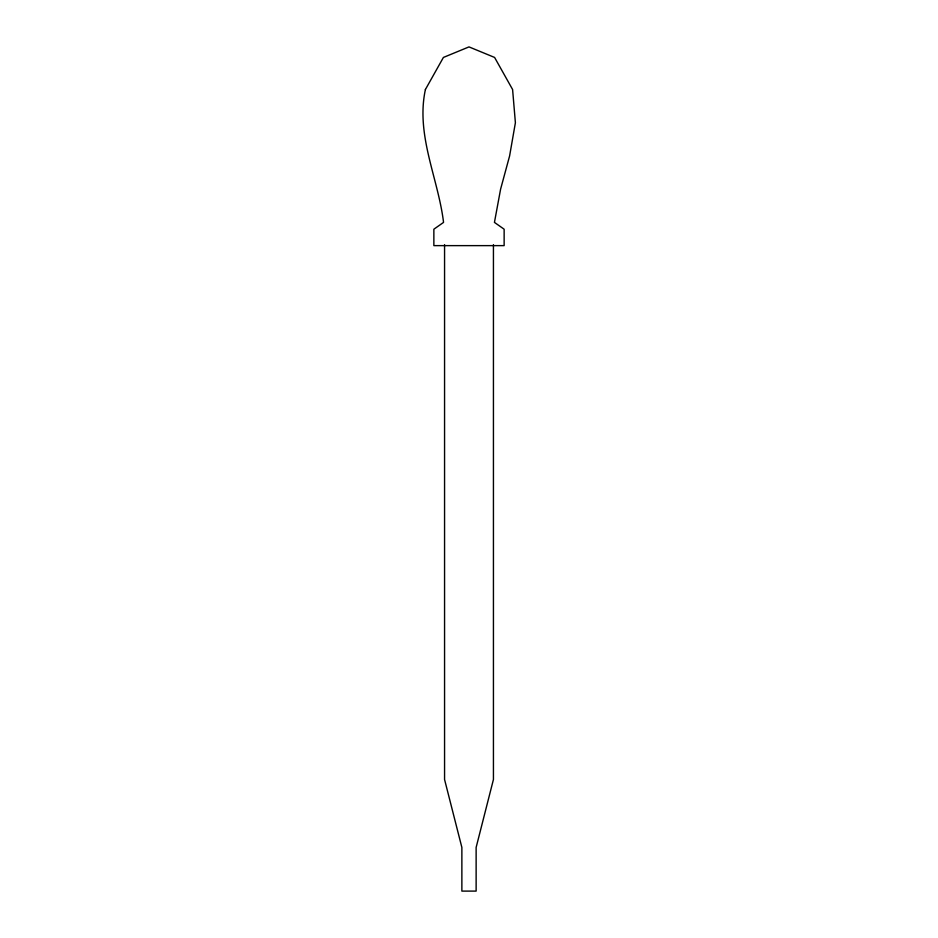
<?xml version="1.0" encoding="UTF-8"?>
<svg xmlns="http://www.w3.org/2000/svg" width="938" height="938" viewBox="0 0 938 938"><rect width="100%" height="100%" fill="white"/><g stroke="black" fill="none" stroke-linecap="round" stroke-linejoin="round"><path stroke-width="1.41" d="M493.435 244.689L493.435 779.501L476.129 847.448L476.129 891.1L461.871 891.1L461.871 847.448L444.565 779.501L444.565 244.689M425.406 89.509C415.604 135.072 438.116 177.915 443.557 222.4L433.86 229.212L433.86 245.627L504.14 245.627L504.14 229.212L494.443 222.4L500.599 189.171L509.604 155.954L515.396 122.737L512.594 89.509L494.596 57.441L469 46.9L443.404 57.441L425.406 89.509"/></g></svg>
